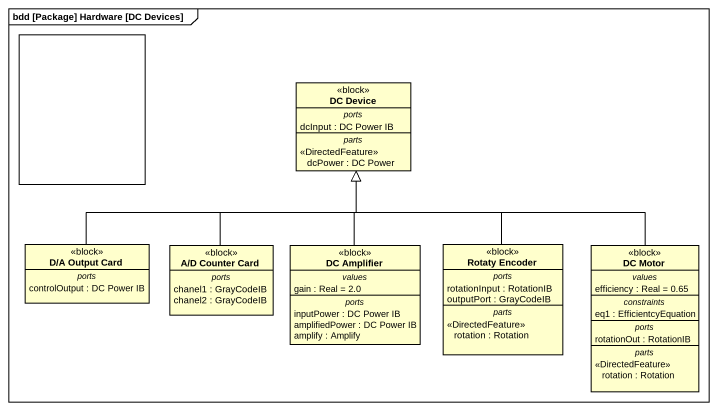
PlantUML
@startuml
mainframe bdd [Package] Hardware [DC Devices]
allowmixing
hide circle
hide empty members
rectangle " " as rectangle1
class "DC Device" as DC_Device <<block>> {
  -- ports --
  dcInput : DC Power IB
  -- parts --
  <<DirectedFeature>> dcPower : DC Power
}
class "D/A Output Card" as D_A_Output_Card <<block>> {
  -- ports --
  controlOutput : DC Power IB
}
class "A/D Counter Card" as A_D_Counter_Card <<block>> {
  -- ports --
  chanel1 : GrayCodeIB
  chanel2 : GrayCodeIB
}
class "DC Amplifier" as DC_Amplifier <<block>> {
  -- values --
  gain : Real = 2.0
  -- ports --
  inputPower : DC Power IB
  amplifiedPower : DC Power IB
  amplify : Amplify
}
class "Rotaty Encoder" as Rotaty_Encoder <<block>> {
  -- ports --
  rotationInput : RotationIB
  outputPort : GrayCodeIB
  -- parts --
  <<DirectedFeature>> rotation : Rotation
}
class "DC Motor" as DC_Motor <<block>> {
  -- values --
  efficiency : Real = 0.65
  -- constraints --
  eq1 : EfficientcyEquation
  -- ports --
  rotationOut : RotationIB
  -- parts --
  <<DirectedFeature>> rotation : Rotation
}
D_A_Output_Card -right-|> DC_Device
A_D_Counter_Card -up-|> DC_Device
DC_Amplifier -up-|> DC_Device
Rotaty_Encoder -up-|> DC_Device
DC_Motor -up-|> DC_Device
@enduml
